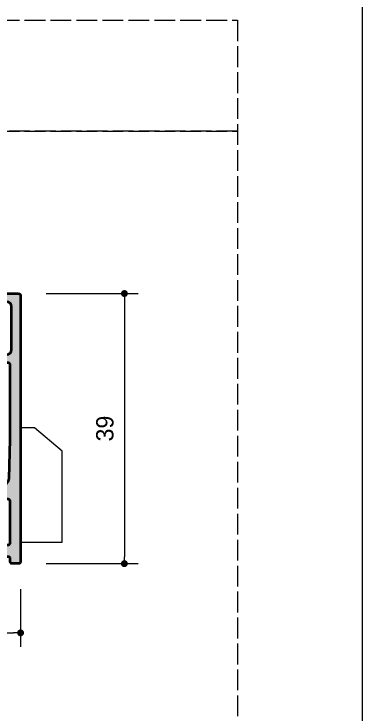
# Model space of a CAD drawing. Header units: millimetres. Extents: x -8 to 2550, y -393 to 1062.
# Drawn here: x 939.7 to 990, y -211.2 to -110.1 of the extents above; entities that cross this region are included whole.
import ezdxf

# ---------------------------------------------------------------- set-up
doc = ezdxf.new("R2010")
doc.units = ezdxf.units.MM
doc.header["$LTSCALE"] = 0.25
doc.header["$MEASUREMENT"] = 0
doc.linetypes.add('ACAD_ISO02W100', pattern=[15, 12, -3])
doc.layers.get('0').update_dxf_attribs({"lineweight": 5})
doc.layers.get('Defpoints').update_dxf_attribs({"lineweight": 5})
for name, color, linetype, lineweight in [('01_Accessories', 102, 'Continuous', 9), ('01_Aluminum', 4, 'Continuous', 40), ('01_Dimension', 251, 'Continuous', 9), ('01_Fill Polyamide', 10, 'Continuous', 0), ('01_Polyamide', 201, 'Continuous', 20)]:
    doc.layers.add(name, color=color, linetype=linetype, lineweight=lineweight)
doc.layers.add('01_Fill Aluminum', color=7, linetype='Continuous', lineweight=0, true_color=0xdcdcdc)
doc.layers.add('02_Block Frame', color=7, linetype='Continuous', lineweight=5, true_color=0xe2001a, plot=False)
doc.styles.add('Aluk Text', font='GOTHIC.TTF')
doc.dimstyles.new('ALUK Manual 1-1', dxfattribs={"dimtxt": 2.5, "dimasz": 1, "dimexe": 2, "dimexo": 4, "dimgap": 1.5, "dimtad": 3, "dimdec": 1, "dimdsep": 46, "dimtxsty": 'Aluk Text', "dimblk": 'DOT', "dimcen": 0, "dimclrd": 256, "dimclre": 256, "dimclrt": 2, "dimaunit": 1, "dimadec": 0, "dimazin": 0, "dimtfac": 0.7, "dimtdec": 1, "dimtmove": 0, "dimatfit": 3, "dimldrblk": 'DOT', "dimfxl": 1, "dimtolj": 2, "dimlwd": -1, "dimlwe": -1, "dimarcsym": 0})

# ---------------------------------------------------------------- blocks, each defined once
blk = doc.blocks.new('u20007')
at = {"layer": '01_Fill Aluminum', "ltscale": 0.25}
h = blk.add_hatch(color=256, dxfattribs=at)
h.dxf.hatch_style = 1
edge = h.paths.add_edge_path(flags=16)
edge.add_line((2.700000000003911, 3.900000000000091), (2.700000000003911, 1.799999999999727))
edge.add_arc((3.000000000003638, 1.799999999999727), 0.2999999999997272, 180, 270)
edge.add_line((3.000000000003638, 1.5), (9.000000000006366, 1.5))
edge.add_arc((9.000000000005912, 1.799999999999272), 0.2999999999992722, 270.0000000000868, 360.0000000000869)
edge.add_line((9.300000000005184, 1.799999999999727), (9.300000000005184, 3.900000000000091))
edge.add_line((9.300000000005184, 3.900000000000091), (9.500000000003183, 3.900000000000091))
edge.add_line((9.500000000003183, 3.900000000000091), (9.500000000001819, 8.099999999999909))
edge.add_line((9.500000000001819, 8.099999999999909), (9.30000000000382, 8.099999999999909))
edge.add_line((9.30000000000382, 8.099999999999909), (9.30000000000382, 10.19999999999982))
edge.add_arc((9.00000000000432, 10.2000000000005), 0.2999999999994998, 359.9999999998697, 449.9999999998697)
edge.add_line((9.000000000005002, 10.5), (3.000000000002274, 10.5))
edge.add_arc((3.000000000002501, 10.20000000000005), 0.2999999999999545, 90.00000000004343, 180.0000000000434)
edge.add_line((2.700000000002547, 10.19999999999982), (2.700000000002547, 8.099999999999909))
edge.add_line((2.700000000002547, 8.099999999999909), (2.500000000003638, 8.099999999999909))
edge.add_line((2.500000000003638, 8.099999999999909), (2.500000000005002, 3.900000000000091))
edge.add_line((2.500000000005002, 3.900000000000091), (2.700000000003911, 3.900000000000091))
edge = h.paths.add_edge_path()
edge.add_arc((30.90000000000384, 2), 0.7000000000002728, 180, 269.9999999999814)
edge.add_line((30.90000000000362, 1.299999999999727), (37.10000000000355, 1.300000000000182))
edge.add_arc((37.10000000000355, 2), 0.6999999999998181, 270, 360)
edge.add_line((37.80000000000337, 2), (37.80000000000337, 3.199999999999818))
edge.add_arc((37.5000000000033, 3.199999999999932), 0.3000000000000682, 359.9999999999783, 449.9999999999783)
edge.add_line((37.50000000000341, 3.5), (36.80000000000337, 3.5))
edge.add_arc((36.80000000000337, 3.800000000000182), 0.3000000000001819, 180, 270, ccw=False)
edge.add_arc((37.200000000003, 3.800000000000182), 0.6999999999998181, 90, 180, ccw=False)
edge.add_line((37.200000000003, 4.5), (38.70000000000323, 4.5))
edge.add_arc((38.70000000000312, 4.199999999999932), 0.3000000000000682, -2.1714186004828662e-11, 89.99999999997829, ccw=False)
edge.add_line((39.00000000000318, 4.199999999999818), (39.00000000000318, 0.3000000000001819))
edge.add_arc((38.70000000000323, 0.2999999999999545), 0.2999999999999545, -89.99999999995657, 4.3428372009657323e-11, ccw=False)
edge.add_line((38.70000000000346, 0), (0.3000000000001819, 0))
edge.add_arc((0.2999999999997272, 0.2999999999997272), 0.2999999999997272, 180.0000000000869, 270.0000000000868, ccw=False)
edge.add_line((0, 0.2999999999992724), (0, 1.199999999999818))
edge.add_arc((0.3000000000001819, 1.199999999999818), 0.3000000000001819, 90, 180, ccw=False)
edge.add_line((0.3000000000001819, 1.5), (0.7000000000039108, 1.5))
edge.add_arc((0.7000000000034562, 1.800000000000182), 0.3000000000001819, 270.0000000000868, 360)
edge.add_line((1.000000000003638, 1.800000000000182), (1.000000000003638, 10.19911967894222))
edge.add_line((1.000000000003638, 10.19911967894222), (1.000000000003638, 10.20000000000027))
edge.add_arc((0.7000000000037971, 10.20000000000016), 0.2999999999998408, 2.171258662546913e-11, 90.00000000002171)
edge.add_line((0.7000000000036835, 10.5), (0.3667966235900622, 10.5))
edge.add_arc((0.3667966235902895, 10.80000000000018), 0.3000000000001819, 180, 269.9999999999566, ccw=False)
edge.add_line((0.06679662359010763, 10.80000000000018), (0.06679662359010763, 12.15716389006548))
edge.add_arc((0.3667966235900654, 12.15716389006573), 0.2999999999999578, 165.2335376605682, 180.0000000000478, ccw=False)
edge.add_line((0.0767047997148893, 12.23362782745289), (0.3475067720225979, 13.26100675587122))
edge.add_arc((0.06123736778819641, 13.35072759068278), 0.3000000000000046, 342.5982793228656, 420.3673421366597)
edge.add_arc((0.3084560614562258, 13.78533421454065), 0.2000000000000568, 179.5982793230137, 240.3673421368074, ccw=False)
edge.add_line((0.1084609773367902, 13.786736472749), (0.1084609773367902, 15.33783064630325))
edge.add_arc((0.4084609773370718, 15.33783064630314), 0.3000000000002816, 72.59827932291711, 179.9999999999807, ccw=False)
edge.add_line((0.4981818121484594, 15.62410005053789), (2.418850571978282, 15.0221356003417))
edge.add_arc((2.179595012480831, 14.25875052238382), 0.799999999999496, 27.59827932286089, 72.59827932285759, ccw=False)
edge.add_line((2.888569006318676, 14.62936605910727), (3.035498279247122, 14.34829572309263))
edge.add_arc((2.85825478078758, 14.25564183891138), 0.2000000000001271, -92.40172067706192, 27.59827932295002, ccw=False)
edge.add_line((2.849873649018036, 14.05581752449916), (2.561452094726292, 14.06791464620756))
edge.add_line((2.561452094726292, 14.06791464620756), (1.477388884845595, 12.35981774982201))
edge.add_arc((1.983975984915339, 12.03830645912856), 0.6000000000003705, 147.5982793228854, 179.9999999999805)
edge.add_line((1.383975984914969, 12.03830645912876), (1.383975984914969, 12.00002467801551))
edge.add_arc((1.666818697438296, 12.10002467800575), 0.3000000000426691, 199.4712206296325, 318.1865233489895)
edge.add_arc((2.114010219090511, 11.69999999999994), 0.3000000000000575, 90.00000000000989, 138.18652335383, ccw=False)
edge.add_line((2.11401021909046, 12), (4.619449405288833, 12))
edge.add_arc((4.619449405288606, 12.29999999999995), 0.2999999999999545, 270.0000000000434, 360.0000000000434)
edge.add_line((4.91944940528856, 12.30000000000018), (4.91944940528856, 12.70000000000073))
edge.add_line((4.91944940528856, 12.70000000000073), (4.672231095225015, 14.26675938966491))
edge.add_arc((4.869449405289086, 14.30000000000044), 0.2000000000000158, 90.00000000000739, 189.5671293125979, ccw=False)
edge.add_line((4.86944940528906, 14.50000000000045), (6.469449405289197, 14.5))
edge.add_arc((6.469449405289066, 14.30000000000009), 0.1999999999999122, -9.567129312632687, 89.9999999999626, ccw=False)
edge.add_line((6.666667715353015, 14.26675938966446), (6.419449405288788, 12.70000000000073))
edge.add_line((6.419449405288788, 12.70000000000073), (6.41944940528856, 12.30000000000018))
edge.add_arc((6.719449405288742, 12.30000000000018), 0.3000000000001819, 180, 270)
edge.add_line((6.719449405288742, 12), (9.224888591487797, 12))
edge.add_arc((9.224888591583028, 11.69999999995719), 0.3000000000428091, 41.81347666438728, 90.00000001818768, ccw=False)
edge.add_arc((9.672080113188432, 12.10002467801542), 0.2999999999999799, 221.8134766462161, 340.5287793655257)
edge.add_line((9.954922825663061, 12.00002467801551), (9.954922825663061, 12.03830645912876))
edge.add_arc((9.35492282566269, 12.03830645912856), 0.6000000000003709, 1.950740204629751e-11, 32.40172067711465)
edge.add_line((9.861509925732435, 12.35981774982201), (8.777446715850829, 14.06791464620756))
edge.add_line((8.777446715850829, 14.06791464620756), (8.489025161559994, 14.05581752449916))
edge.add_arc((8.480644029790449, 14.25564183891138), 0.2000000000001273, 152.40172067705, 272.401720677062, ccw=False)
edge.add_line((8.303400531330908, 14.34829572309263), (8.450329804258445, 14.62936605910727))
edge.add_arc((9.159303798096706, 14.25875052238277), 0.8000000000003548, 107.40172067708619, 152.4017206770859, ccw=False)
edge.add_line((8.920048238599747, 15.0221356003417), (10.84071699842957, 15.62410005053789))
edge.add_arc((10.93043783324051, 15.33783064630348), 0.2999999999998243, -4.519051799434237e-11, 107.40172067702, ccw=False)
edge.add_line((11.23043783324033, 15.33783064630325), (11.23043783324033, 13.786736472749))
edge.add_arc((11.0304427491211, 13.78533421454028), 0.1999999999998529, -60.367342136692685, 0.4017206770939765, ccw=False)
edge.add_arc((11.27766144278963, 13.35072759068306), 0.299999999999888, 119.632657863407, 197.4017206771961)
edge.add_line((10.99139203855543, 13.26100675587122), (11.29009182387892, 12.12778803242873))
edge.add_arc((11.00000000000397, 12.05132409504159), 0.2999999999997343, -5.331912689143792e-11, 14.766462339437396, ccw=False)
edge.add_line((11.30000000000371, 12.05132409504131), (11.30000000000371, 2.670156001164742))
edge.add_arc((12.30000000000357, 2.670156001164869), 0.9999999999998685, 180.0000000000073, 268.2642954110766)
edge.add_line((12.2697108733629, 1.670614822019616), (17.90000000000191, 1.5))
edge.add_line((17.90000000000191, 1.5), (28.70000000000346, 1.500000000000455))
edge.add_arc((28.70000000000368, 1.800000000000409), 0.2999999999999545, 269.9999999999566, 359.9999999999566)
edge.add_line((29.00000000000364, 1.800000000000182), (29.00000000000364, 3.199999999999818))
edge.add_arc((28.70000000000346, 3.199999999999818), 0.3000000000001819, 0, 90)
edge.add_line((28.70000000000346, 3.5), (27.80000000000348, 3.500000000000455))
edge.add_arc((27.80000000000365, 3.800000000000466), 0.3000000000000114, 179.9999999999674, 269.99999999996743, ccw=False)
edge.add_line((27.50000000000364, 3.800000000000637), (27.50000000000364, 4.200000000000273))
edge.add_arc((27.80000000000359, 4.200000000000045), 0.2999999999999545, 89.99999999997829, 179.9999999999566, ccw=False)
edge.add_line((27.80000000000371, 4.5), (30.80000000000337, 4.5))
edge.add_arc((30.80000000000359, 3.799999999999955), 0.7000000000000455, 1.858779796748422e-11, 90.00000000001859, ccw=False)
edge.add_arc((31.20000000000346, 3.800000000000182), 0.3000000000001819, -90, 0, ccw=False)
edge.add_line((31.20000000000346, 3.5), (30.50000000000364, 3.5))
edge.add_arc((30.50000000000364, 3.199999999999818), 0.3000000000001819, 90, 180)
edge.add_line((30.20000000000346, 3.199999999999818), (30.20000000000357, 2))
edge = h.paths.add_edge_path(flags=16)
edge.add_line((2.5, 52.90000000000009), (2.700000000000728, 52.90000000000009))
edge.add_line((2.700000000000728, 52.90000000000009), (2.700000000000728, 50.79999999999927))
edge.add_arc((3, 50.79999999999927), 0.2999999999992724, 180, 270)
edge.add_line((3, 50.5), (9, 50.5))
edge.add_arc((9.000000000000455, 50.79999999999973), 0.2999999999997272, 269.9999999999131, 359.9999999999131)
edge.add_line((9.300000000000182, 50.79999999999927), (9.300000000000182, 52.90000000000009))
edge.add_line((9.300000000000182, 52.90000000000009), (9.5, 52.90000000000009))
edge.add_line((9.5, 52.90000000000009), (9.5, 63.09999999999945))
edge.add_line((9.5, 63.09999999999945), (9.300000000000182, 63.09999999999945))
edge.add_line((9.300000000000182, 63.09999999999945), (9.300000000000182, 65.20000000000027))
edge.add_arc((9.000000000000682, 65.19999999999959), 0.2999999999994998, 1.302755197529629e-10, 90.00000000013027)
edge.add_line((9, 65.49999999999909), (3, 65.49999999999909))
edge.add_arc((2.999999999999773, 65.20000000000005), 0.299999999999045, 89.99999999995657, 179.9999999999566)
edge.add_line((2.700000000000728, 65.20000000000027), (2.700000000000728, 63.09999999999945))
edge.add_line((2.700000000000728, 63.09999999999945), (2.5, 63.09999999999945))
edge.add_line((2.5, 63.09999999999945), (2.5, 52.90000000000009))
edge = h.paths.add_edge_path()
edge.add_arc((2.858242133151571, 46.74435816108839), 0.1999999999999049, 332.4017206770909, 452.401720677102)
edge.add_line((2.849861001381896, 46.94418247550038), (2.561439447090152, 46.93208535379199))
edge.add_line((2.561439447090152, 46.93208535379199), (1.477376237209455, 48.64018225017799))
edge.add_arc((1.983963337279251, 48.96169354087146), 0.6000000000004228, 180.000000000021, 212.4017206771133, ccw=False)
edge.add_line((1.383963337278828, 48.96169354087124), (1.383963337278828, 48.99997532198449))
edge.add_arc((1.666806049801991, 48.89997532199392), 0.3000000000426243, 41.81347665098639, 160.5287793702972, ccw=False)
edge.add_arc((2.11399757145377, 49.29999999999988), 0.2999999999998764, 221.8134766462711, 270.0000000000616)
edge.add_line((2.113997571454092, 49), (4.619449405288833, 48.99999999999955))
edge.add_arc((4.619449405288947, 48.6999999999997), 0.2999999999998408, 2.1714186004828662e-11, 90.00000000002171, ccw=False)
edge.add_line((4.919449405288788, 48.69999999999982), (4.919449405288788, 48.29999999999973))
edge.add_line((4.919449405288788, 48.29999999999973), (4.672231095225129, 46.73324061033509))
edge.add_arc((4.8694494052892, 46.69999999999956), 0.2000000000000155, 170.4328706874026, 269.9999999999926)
edge.add_line((4.869449405289174, 46.49999999999955), (6.469449405289197, 46.5))
edge.add_arc((6.469449405289171, 46.70000000000002), 0.2000000000000171, 270.0000000000074, 369.5671293125974)
edge.add_line((6.666667715353242, 46.73324061033554), (6.419449405288901, 48.29999999999973))
edge.add_line((6.419449405288901, 48.29999999999973), (6.419449405288674, 48.69999999999982))
edge.add_arc((6.719449405288572, 48.69999999999965), 0.2999999999998977, 89.99999999996737, 179.9999999999674, ccw=False)
edge.add_line((6.719449405288742, 48.99999999999955), (9.224901239124279, 49))
edge.add_arc((9.224901239220133, 49.30000000004257), 0.3000000000425729, 269.9999999816932, 318.1865233355167)
edge.add_arc((9.672092760825162, 48.89997532198436), 0.2999999999999266, 19.471220634523092, 138.186523353834, ccw=False)
edge.add_line((9.954935473299656, 48.99997532198449), (9.954935473299656, 48.96169354087124))
edge.add_arc((9.354935473299234, 48.96169354087146), 0.6000000000004224, 327.59827932288675, 359.99999999997897, ccw=False)
edge.add_line((9.86152257336903, 48.64018225017799), (8.777459363487424, 46.93208535379199))
edge.add_line((8.777459363487424, 46.93208535379199), (8.489037809196589, 46.94418247550038))
edge.add_arc((8.480656677426914, 46.74435816108839), 0.1999999999999073, 87.59827932289818, 207.598279322909)
edge.add_line((8.303413178967503, 46.65170427690737), (8.45034245189504, 46.37063394089273))
edge.add_arc((9.159316445733355, 46.74124947761737), 0.800000000000463, 207.5982793229206, 252.5982793229208)
edge.add_line((8.920060886236456, 45.9778643996583), (10.84072964606617, 45.37589994946211))
edge.add_arc((10.93045048087727, 45.66216935369629), 0.2999999999996532, 252.5982793229357, 360.0000000000027)
edge.add_line((11.23045048087693, 45.6621693536963), (11.23045048087693, 47.213263527251))
edge.add_arc((11.03045539675771, 47.21466578545974), 0.199999999999837, 359.5982793229024, 420.3673421366949)
edge.add_arc((11.27767409042621, 47.64927240931694), 0.2999999999998845, 162.5982793228035, 240.36734213659412, ccw=False)
edge.add_line((10.99140468619203, 47.73899324412878), (11.26486669925725, 48.77646393738723))
edge.add_arc((11.55495852313259, 48.69999999999983), 0.3000000000001693, 90.00000000003052, 165.2335376605322, ccw=False)
edge.add_line((11.55495852313243, 49), (14.2000000000005, 49.00000000000045))
edge.add_arc((14.19999999999992, 48.70000000000037), 0.3000000000000824, -1.8985701899509877e-11, 89.99999999988938, ccw=False)
edge.add_line((14.5, 48.70000000000027), (14.5, 48.09999999999945))
edge.add_arc((14.79999999999961, 48.09999999999979), 0.2999999999996081, 180.0000000000638, 270.0000000001095)
edge.add_line((14.80000000000018, 47.80000000000018), (15, 47.80000000000018))
edge.add_arc((15, 48.80000000000018), 1, 270, 360)
edge.add_line((16, 48.80000000000018), (16, 51.94944465005347))
edge.add_arc((15.70000000000053, 51.94944465005368), 0.2999999999994714, 359.9999999999592, 419.9999999998779)
edge.add_line((15.85000000000082, 52.20925227118823), (15.06961524227154, 52.65980762113531))
edge.add_arc((14.91961524227057, 52.39999999999853), 0.3000000000017454, 59.99999999997848, 90.00000000000577)
edge.add_line((14.91961524227054, 52.70000000000027), (14.80000000000223, 52.70000000000118))
edge.add_arc((14.80000000000006, 52.40000000000112), 0.3000000000000611, 89.99999999958645, 180.0000000000231)
edge.add_line((14.5, 52.400000000001), (14.5, 51))
edge.add_arc((14.20000000000085, 50.99999999999942), 0.2999999999991481, -89.9999999998501, 1.1129941412946209e-10, ccw=False)
edge.add_line((14.20000000000164, 50.70000000000027), (11.30000000000018, 50.70000000000027))
edge.add_arc((11.30000000000007, 51.00000000000035), 0.3000000000000753, 180.0000000000665, 270.0000000000207, ccw=False)
edge.add_line((11, 51), (11, 64.89999999999918))
edge.add_arc((11.30000000000064, 64.89999999999964), 0.3000000000006366, 90.00000000008691, 180.0000000000869, ccw=False)
edge.add_line((11.30000000000018, 65.20000000000027), (14.20000000000152, 65.20000000000027))
edge.add_arc((14.19999999999993, 64.9000000000002), 0.3000000000000682, -1.9542767404345796e-10, 89.99999999969498, ccw=False)
edge.add_line((14.5, 64.89999999999918), (14.5, 63))
edge.add_arc((14.79999999999984, 63.00000000000011), 0.2999999999998355, 180.0000000000203, 270.0000000000662)
edge.add_line((14.80000000000018, 62.70000000000027), (14.91961524227054, 62.69999999999982))
edge.add_arc((14.91961524227136, 63.00000000000156), 0.300000000001738, 269.9999999998433, 299.999999999848)
edge.add_line((15.06961524227154, 62.74019237886432), (15.85000000000082, 63.19074772881049))
edge.add_arc((15.70000000000074, 63.45055534994492), 0.2999999999992548, 300.0000000000987, 360.000000000152)
edge.add_line((16, 63.45055534994572), (16, 66.70000000000027))
edge.add_arc((15.70000000000085, 66.70000000000086), 0.2999999999991481, 359.9999999998887, 449.9999999998501)
edge.add_line((15.70000000000164, 67), (0.3000000000001819, 67))
edge.add_arc((0.2999999999999545, 66.70000000000005), 0.2999999999999545, 89.99999999995657, 179.9999999999566)
edge.add_line((0, 66.70000000000027), (0, 65.49999999999909))
edge.add_arc((0.2999999999993975, 65.49999999999967), 0.2999999999993975, 180.0000000001113, 270.0000000001498)
edge.add_line((0.3000000000001819, 65.20000000000027), (0.7000000000007276, 65.19999999999982))
edge.add_arc((0.7000000000002672, 64.90000000000009), 0.2999999999997272, -1.737134880386293e-10, 89.99999999991212, ccw=False)
edge.add_line((1, 64.89999999999918), (1, 50.80000000000018))
edge.add_arc((0.6999999999997044, 50.8000000000003), 0.3000000000002956, 270.0000000000434, 359.9999999999783, ccw=False)
edge.add_line((0.6999999999999318, 50.5), (0.3667966235901758, 50.5))
edge.add_arc((0.3667966235902895, 50.19999999999993), 0.3000000000000682, 90.00000000002171, 180.0000000000217)
edge.add_line((0.06679662359022132, 50.19999999999982), (0.06679662359022132, 48.84278812684579))
edge.add_arc((0.366796623590211, 48.84278812684554), 0.2999999999999897, 179.9999999999525, 194.7664623394306)
edge.add_line((0.07670479971500299, 48.76632418945837), (0.3474941243864578, 47.73899324412878))
edge.add_arc((0.06122472015204752, 47.64927240931722), 0.3000000000000119, -60.36734213665858, 17.4017206771332, ccw=False)
edge.add_arc((0.3084434138200805, 47.21466578545935), 0.2000000000000512, 119.6326578631918, 180.4017206769873)
edge.add_line((0.10844832970065, 47.213263527251), (0.10844832970065, 45.6621693536963))
edge.add_arc((0.408448329700763, 45.66216935369663), 0.300000000000113, 180.0000000000624, 287.4017206771267)
edge.add_line((0.4981691645123192, 45.37589994946211), (2.418837924342142, 45.9778643996583))
edge.add_arc((2.17958236484469, 46.74124947761618), 0.7999999999994963, 287.4017206771425, 332.4017206771391)
edge.add_line((2.888556358682536, 46.37063394089273), (3.035485631610982, 46.65170427690737))
at = {"layer": '01_Fill Polyamide', "ltscale": 0.25}
h = blk.add_hatch(color=256, dxfattribs=at)
h.dxf.hatch_style = 1
edge = h.paths.add_edge_path()
edge.add_arc((2.761683456618846, 26.42994341382431), 0.3000000000002174, 180.0000000000068, 269.99999999999346, ccw=False)
edge.add_line((2.46168345661863, 26.42994341382428), (2.46168345661863, 27.62596798762024))
edge.add_arc((2.761683456618584, 27.62596798762002), 0.2999999999999545, 89.99999999995657, 179.9999999999566, ccw=False)
edge.add_line((2.761683456618812, 27.92596798761997), (5.861683456618607, 27.92596798761997))
edge.add_arc((5.861683456618493, 28.22596798762004), 0.3000000000000682, 270.0000000000217, 360.0000000000217)
edge.add_line((6.161683456618562, 28.22596798762015), (6.161683456618562, 38.90920993128248))
edge.add_arc((5.86168345661846, 38.90920993128255), 0.300000000000102, 359.9999999999851, 449.9999999999719)
edge.add_line((5.861683456618607, 39.20920993128266), (2.761683456618812, 39.20920993128311))
edge.add_arc((2.761683456618846, 39.50920993128333), 0.3000000000002174, 180.0000000000068, 269.99999999999346, ccw=False)
edge.add_line((2.46168345661863, 39.50920993128329), (2.46168345661863, 40.70523450507926))
edge.add_arc((2.761683456618584, 40.70523450507903), 0.2999999999999545, 89.99999999995657, 179.9999999999566, ccw=False)
edge.add_line((2.761683456618812, 41.00523450507899), (5.824161859933724, 41.00523450507899))
edge.add_arc((5.824161859933769, 42.005234505079), 1.000000000000007, 269.9999999999974, 288.0462992264535)
edge.add_line((6.133947277322477, 41.05442800784976), (9.354892708835223, 42.10385491836723))
edge.add_arc((9.200000000140752, 42.57925816698197), 0.5000000000001511, 288.046299226462, 360.0000000000122)
edge.add_line((9.700000000140903, 42.57925816698207), (9.700000000140903, 42.74875983320544))
edge.add_arc((9.200000000141026, 42.74875983320535), 0.4999999999998774, 1.058488597991318e-11, 70.00000000000644)
edge.add_line((9.371010071803767, 43.21860614359821), (7.353106675384765, 43.95306291551924))
edge.add_arc((7.695126818710838, 44.89275553630501), 1.000000000000008, 179.9999999999874, 249.9999999999755, ccw=False)
edge.add_line((6.695126818710833, 44.89275553630523), (6.695126818710833, 46.57794011976512))
edge.add_arc((5.495126818715489, 46.57794011976588), 1.199999999995343, 359.9999999999634, 369.4999999998026)
edge.add_line((6.678669540556257, 46.77599724679385), (6.449576828015779, 48.14500131453997))
edge.add_line((6.449576828015779, 48.14500131453997), (6.449576828015779, 48.65000000000191))
edge.add_arc((6.799576828014207, 48.65000000000111), 0.3499999999984285, 89.99999999998101, 179.9999999998697, ccw=False)
edge.add_line((6.799576828014324, 48.99999999999955), (7.149576828016507, 49))
edge.add_arc((7.149576828016848, 48.80000000000325), 0.1999999999967486, -2.2799895305070095e-10, 90.00000000009771, ccw=False)
edge.add_line((7.349576828013596, 48.80000000000246), (7.349576828013141, 48.68819373145834))
edge.add_arc((7.149576828018298, 48.68819373145875), 0.1999999999948434, 334.99216676486316, 359.99999999988194, ccw=False)
edge.add_arc((7.874576828014505, 48.34999999999139), 0.6000000000041048, 154.9921667648237, 385.0078332357513)
edge.add_arc((8.599576828008596, 48.68819373146646), 0.1999999999961828, 179.9999999997191, 205.0078332356679, ccw=False)
edge.add_line((8.399576828012414, 48.68819373146744), (8.399576828012869, 48.80000000000427))
edge.add_arc((8.599576828009958, 48.80000000000291), 0.1999999999970896, 90, 179.9999999996092, ccw=False)
edge.add_line((8.599576828009958, 49), (9.150000000139585, 49.00000000000045))
edge.add_arc((9.150000000139489, 48.6500000000017), 0.349999999998758, 2.5818280846579e-10, 89.99999999998442, ccw=False)
edge.add_line((9.500000000138243, 48.65000000000327), (9.500000000140062, 48.31243556529671))
edge.add_arc((9.20000000014712, 48.31243556529535), 0.2999999999929415, -30.000000000298428, 2.5909230316756293e-10, ccw=False)
edge.add_line((9.459807621275559, 48.16243556529753), (8.57784257320418, 46.63482729152975))
edge.add_arc((9.270662896232304, 46.23482729153128), 0.7999999999997286, 150.0000000001158, 250.000000000007)
edge.add_line((8.997046781571953, 45.48307319490277), (11.30260604313889, 44.64391825035545))
edge.add_arc((11.20000000014083, 44.36201046412015), 0.2999999999996879, -3.26281224261038e-11, 69.99999999990462, ccw=False)
edge.add_line((11.50000000014052, 44.36201046411998), (11.50000000014097, 43.58990523250941))
edge.add_line((11.50000000014097, 43.58990523250941), (11.50000000014097, 41.88168619554654))
edge.add_arc((12.00000000014097, 41.88168619554654), 0.5, 180, 270)
edge.add_line((12.00000000014097, 41.38168619554654), (15.95000000000118, 41.38168619554654))
edge.add_arc((15.95000000000118, 40.88168619554654), 0.5, 0, 90, ccw=False)
edge.add_line((16.45000000000118, 40.88168619554654), (16.45000000000027, 37.86452890802138))
edge.add_arc((16.2499999999999, 37.86452890802094), 0.2000000000003759, -44.99999999979781, 1.261923898709938e-10, ccw=False)
edge.add_line((16.39142135623797, 37.72310755178387), (15.75857864376303, 37.09026483930938))
edge.add_arc((15.61715728752574, 37.23168619554642), 0.1999999999997898, 270.00000000006565, 315.0000000000522, ccw=False)
edge.add_line((15.61715728752597, 37.03168619554663), (15.15000000000146, 37.03168619554663))
edge.add_arc((15.15000000000009, 37.23168619554599), 0.1999999999993634, 180.0000000003908, 270.00000000039086, ccw=False)
edge.add_line((14.95000000000073, 37.23168619554463), (14.94999999999936, 39.78168619554526))
edge.add_arc((14.74999999999955, 39.78168619554526), 0.1999999999998181, 0, 89.9999999994789)
edge.add_line((14.75000000000136, 39.98168619554508), (8.96168345661954, 39.98168619554917))
edge.add_arc((8.961683456618687, 38.98168619554912), 1.000000000000057, 89.99999999995114, 179.9999999999968)
edge.add_line((7.96168345661863, 38.98168619554917), (7.96168345661863, 34.15036091967613))
edge.add_line((7.96168345661863, 34.15036091967613), (7.761683456618812, 33.95036091967586))
edge.add_line((7.761683456618812, 33.95036091967586), (7.96168345661863, 33.75036091967604))
edge.add_line((7.96168345661863, 33.75036091967604), (7.96168345661863, 28.91903564380345))
edge.add_arc((8.96168345661863, 28.91903564380345), 1, 180, 269.9999999999739)
edge.add_line((8.961683456618175, 27.91903564380345), (14.75000000000045, 27.91903564380073))
edge.add_arc((14.75000000000136, 28.11903564379963), 0.1999999999989086, 269.9999999997394, 359.9999999992183)
edge.add_line((14.95000000000027, 28.11903564379691), (14.94999999999754, 31.13168619554745))
edge.add_arc((15.14999999999827, 31.13168619554699), 0.2000000000007276, 89.99999999973949, 179.9999999998697, ccw=False)
edge.add_line((15.14999999999918, 31.33168619554772), (15.61715728752449, 31.33168619554681))
edge.add_arc((15.61715728752477, 31.13168619554688), 0.1999999999999318, 45.00000000014899, 90.00000000008038, ccw=False)
edge.add_line((15.75857864376167, 31.27310755178451), (16.39142135623661, 30.64026483930729))
edge.add_arc((16.24999999999966, 30.49884348307004), 0.1999999999997032, 5.491074261954054e-11, 45.00000000006179, ccw=False)
edge.add_line((16.44999999999936, 30.49884348307023), (16.45000000000027, 26.15187835626966))
edge.add_arc((16.2499999999999, 26.15187835626968), 0.2000000000003759, 314.99999999983305, 359.9999999999949, ccw=False)
edge.add_line((16.39142135623706, 26.01045700003169), (15.75857864376349, 25.37761428756312))
edge.add_arc((15.61715728752647, 25.51903564380104), 0.200000000000227, 269.99999999959647, 314.99999999981617, ccw=False)
edge.add_line((15.61715728752506, 25.31903564380082), (15.150000000001, 25.31903564380445))
edge.add_arc((15.14999999999918, 25.51903564380336), 0.1999999999989086, 180.0000000007817, 270.0000000005211, ccw=False)
edge.add_line((14.95000000000027, 25.51903564380063), (14.95000000000027, 26.31903564380218))
edge.add_arc((14.75000000000136, 26.31903564380218), 0.1999999999989086, 0, 90)
edge.add_line((14.75000000000136, 26.51903564380109), (11.96168345661908, 26.51903564380291))
edge.add_arc((11.96168345661937, 26.01903564380262), 0.5000000000002842, 90.00000000003257, 180.0000000000196)
edge.add_line((11.46168345661908, 26.01903564380245), (11.46168345661863, 18.91903564380118))
edge.add_arc((11.96168345661911, 18.91903564380121), 0.5000000000004832, 180.0000000000033, 269.9999999999968)
edge.add_line((11.96168345661908, 18.41903564380073), (14.75000000000045, 18.41903564380345))
edge.add_arc((14.75000000000045, 18.61903564380327), 0.1999999999998181, 270, 359.9999999997394)
edge.add_line((14.95000000000027, 18.61903564380236), (14.95000000000027, 19.41903564380436))
edge.add_arc((15.14999999999969, 19.41903564380294), 0.1999999999994202, 89.99999999962552, 179.9999999995929, ccw=False)
edge.add_line((15.150000000001, 19.61903564380236), (15.61715728752552, 19.61903564380236))
edge.add_arc((15.61715728752558, 19.41903564380219), 0.2000000000001698, 44.99999999999278, 90.00000000001933, ccw=False)
edge.add_line((15.75857864376303, 19.56045700003961), (16.39142135623752, 18.92761428756558))
edge.add_arc((16.25000000000016, 18.78619293132815), 0.2000000000001152, -2.637534635141492e-11, 45.00000000001302, ccw=False)
edge.add_line((16.45000000000027, 18.78619293132806), (16.45000000000027, 17.51903564380427))
edge.add_arc((15.94999999999987, 17.51903564380422), 0.5000000000003979, -89.99999999990229, 6.480149750132114e-12, ccw=False)
edge.add_line((15.95000000000073, 17.01903564380382), (11.8000000001407, 17.01903564380109))
edge.add_arc((11.80000000014139, 16.71903564380112), 0.2999999999999652, 90.0000000001323, 180.0000000000414)
edge.add_line((11.50000000014143, 16.71903564380091), (11.50000000014097, 16.6379895358632))
edge.add_arc((11.20000000014082, 16.63798953586306), 0.3000000000001499, -69.99999999993503, 2.580691216280684e-11, ccw=False)
edge.add_line((11.30260604313889, 16.35608174962726), (10.38070543425738, 16.02053736904281))
edge.add_line((10.38070543425738, 16.02053736904281), (8.996929345606986, 15.51688406188487))
edge.add_arc((9.270545460267472, 14.76512996525608), 0.8000000000000348, 109.9999999999954, 209.9999999998866)
edge.add_line((8.5777251372391, 14.36512996525744), (9.459807621276013, 12.83731828643113))
edge.add_arc((9.200000000147131, 12.6873182864341), 0.2999999999929305, -4.105231710127555e-10, 30.000000000125, ccw=False)
edge.add_line((9.500000000140062, 12.68731828643195), (9.500000000138243, 12.34975385172538))
edge.add_arc((9.150000000139752, 12.34975385172715), 0.3499999999984915, 269.99999999999125, 359.99999999971095, ccw=False)
edge.add_line((9.150000000139698, 11.99975385172866), (8.599576828009958, 11.99975385172866))
edge.add_arc((8.599576828009958, 12.19975385172575), 0.1999999999970896, 180.0000000003908, 270, ccw=False)
edge.add_line((8.399576828012869, 12.19975385172438), (8.399576828012414, 12.31156012026122))
edge.add_arc((8.599576828008335, 12.31156012026226), 0.1999999999959208, 154.9921667643162, 180.0000000002982, ccw=False)
edge.add_arc((7.874576828014611, 12.64975385173751), 0.6000000000041127, 334.9921667642232, 565.007833235154)
edge.add_arc((7.14957682801772, 12.31156012026916), 0.1999999999958765, 3.31908722728258e-10, 25.007833235378712, ccw=False)
edge.add_line((7.349576828013596, 12.31156012027031), (7.349576828013596, 12.1997538517262))
edge.add_arc((7.149576828017075, 12.19975385172563), 0.1999999999965212, -90.00000000016291, 1.6291323845507577e-10, ccw=False)
edge.add_line((7.149576828016507, 11.99975385172911), (6.799576828014324, 11.99975385172911))
edge.add_arc((6.799576828014414, 12.34975385172775), 0.3499999999986354, 180.0000000000893, 269.99999999998516, ccw=False)
edge.add_line((6.449576828015779, 12.3497538517272), (6.449576828015779, 12.85475253718869))
edge.add_line((6.449576828015779, 12.85475253718869), (6.678669540556257, 14.22375660493481))
edge.add_arc((5.495126818715489, 14.42181373196277), 1.199999999995343, 350.5000000001975, 360.0000000000366)
edge.add_line((6.695126818710833, 14.42181373196354), (6.695126818710833, 16.10724446367794))
edge.add_arc((7.695126818710894, 16.10724446367809), 1.000000000000061, 110.00000000001981, 180.0000000000081, ccw=False)
edge.add_line((7.353106675384879, 17.04693708446393), (8.249326752762045, 17.37313451598084))
edge.add_line((8.249326752762045, 17.37313451598084), (8.872107628609683, 17.59980821725958))
edge.add_arc((8.46168345661901, 18.72743936220236), 1.199999999999666, 289.9999999999992, 360.000000000002)
edge.add_line((9.661683456618675, 18.7274393622024), (9.661683456618789, 24.12994341382318))
edge.add_arc((7.661683456618789, 24.12994341382318), 2, 0, 89.99999999998697)
edge.add_line((7.661683456619244, 26.12994341382318), (2.761683456618812, 26.12994341382409))
edge = h.paths.add_edge_path()
edge.add_line((2.759694447927473, 46.63482729152975), (1.877729399856094, 48.16243556529753))
edge.add_arc((2.137537020984525, 48.31243556529535), 0.2999999999929366, 179.9999999997408, 210.000000000299, ccw=False)
edge.add_line((1.83753702099159, 48.31243556529671), (1.837537020993409, 48.65000000000327))
edge.add_arc((2.18753702099184, 48.65000000000157), 0.3499999999984311, 89.99999999998141, 179.9999999997208, ccw=False)
edge.add_line((2.187537020991954, 49), (2.737960193121694, 49))
edge.add_arc((2.737960193121694, 48.80000000000291), 0.1999999999970896, 3.907985046680551e-10, 90, ccw=False)
edge.add_line((2.937960193118784, 48.80000000000427), (2.937960193119238, 48.68819373146744))
edge.add_arc((2.737960193123067, 48.68819373146645), 0.1999999999961717, -25.007833235667192, 2.829096956702415e-10, ccw=False)
edge.add_arc((3.462960193117147, 48.34999999999138), 0.6000000000041079, 154.9921667642481, 385.0078332351769)
edge.add_arc((4.187960193113337, 48.68819373145875), 0.1999999999948266, 180.000000000116, 205.0078332351371, ccw=False)
edge.add_line((3.987960193118511, 48.68819373145834), (3.987960193118056, 48.80000000000246))
edge.add_arc((4.187960193114577, 48.80000000000302), 0.1999999999965212, 89.99999999983709, 180.0000000001628, ccw=False)
edge.add_line((4.187960193115146, 48.99999999999955), (4.537960193117328, 48.99999999999955))
edge.add_arc((4.537960193117499, 48.65000000000117), 0.3499999999983743, 1.2090595191693865e-10, 90.00000000002791, ccw=False)
edge.add_line((4.887960193115873, 48.65000000000191), (4.887960193115873, 48.14500131453997))
edge.add_line((4.887960193115873, 48.14500131453997), (4.65886748057585, 46.77599724679385))
edge.add_arc((5.84241020241631, 46.57794011976316), 1.199999999995491, 170.5000000000666, 179.9999999999064)
edge.add_line((4.64241020242082, 46.57794011976512), (4.64241020242082, 44.89275553630523))
edge.add_arc((3.642410202420786, 44.89275553630507), 1.000000000000034, -69.99999999998118, 9.322320693172514e-12, ccw=False)
edge.add_line((3.984430345746773, 43.95306291551924), (2.627112849000355, 43.45903974825524))
edge.add_arc((3.037537020991013, 42.33140860331198), 1.200000000000102, 109.9999999999909, 180.0000000000013)
edge.add_line((1.837537020990908, 42.33140860331196), (1.837537020990908, 18.66883754494211))
edge.add_arc((3.037537020991018, 18.66883754494209), 1.20000000000011, 179.999999999999, 250.000000000009)
edge.add_line((2.627112849000355, 17.54120639999883), (3.984430345746773, 17.04718323273482))
edge.add_arc((3.642410202420835, 16.10749061194903), 0.9999999999999858, -1.1311840353300795e-11, 69.99999999998329, ccw=False)
edge.add_line((4.64241020242082, 16.10749061194883), (4.64241020242082, 14.42205988023443))
edge.add_arc((5.842410202413571, 14.42205988023662), 1.199999999992752, 180.0000000001045, 189.4999999999443)
edge.add_line((4.65886748057585, 14.22400275320615), (4.887960193115873, 12.85499868545958))
edge.add_line((4.887960193115873, 12.85499868545958), (4.887960193115873, 12.34999999999809))
edge.add_arc((4.537960193117272, 12.3499999999986), 0.3499999999986017, 270.0000000000093, 359.9999999999162, ccw=False)
edge.add_line((4.537960193117328, 12), (4.187960193115146, 11.99999999999955))
edge.add_arc((4.187960193114804, 12.19999999999675), 0.1999999999972033, 179.999999999772, 270.0000000000977, ccw=False)
edge.add_line((3.987960193117601, 12.19999999999754), (3.987960193118511, 12.3118062685412))
edge.add_arc((4.187960193113337, 12.3118062685408), 0.1999999999948265, 154.992166764863, 179.999999999884, ccw=False)
edge.add_arc((3.462960193117147, 12.65000000000811), 0.6000000000040838, 334.992166764828, 565.007833235747)
edge.add_arc((2.737960193123283, 12.31180626853314), 0.1999999999959546, -2.9621105568367057e-10, 25.007833235681574, ccw=False)
edge.add_line((2.937960193119238, 12.31180626853211), (2.937960193118784, 12.19999999999573))
edge.add_arc((2.737960193121467, 12.19999999999686), 0.199999999997317, 270.00000000006514, 359.9999999996743, ccw=False)
edge.add_line((2.737960193121694, 11.99999999999955), (2.187537020991954, 11.99999999999955))
edge.add_arc((2.18753702099184, 12.34999999999798), 0.3499999999984311, 180.0000000002792, 270.00000000001864, ccw=False)
edge.add_line((1.837537020993409, 12.34999999999627), (1.83753702099159, 12.68756443470284))
edge.add_arc((2.137537020984525, 12.6875644347042), 0.2999999999929353, 149.9999999997015, 180.0000000002599, ccw=False)
edge.add_line((1.877729399856094, 12.83756443470202), (2.759811883892894, 14.36537611352833))
edge.add_arc((2.066991560864154, 14.76537611352676), 0.8000000000002453, 330.0000000001398, 430.0000000000082)
edge.add_line((2.340607675524666, 15.51713021015576), (0.9568315868742729, 16.0207835173137))
edge.add_line((0.9568315868742729, 16.0207835173137), (0.2349309779934856, 16.28353385104492))
edge.add_arc((0.3375370209909489, 16.56544163728078), 0.2999999999999968, 180.0000000000719, 250.000000000048, ccw=False)
edge.add_line((0.03753702099095335, 16.5654416372804), (0.03753702099095335, 44.43480451097321))
edge.add_arc((0.3375370209912458, 44.43480451097308), 0.3000000000002925, 109.99999999999179, 179.9999999999756, ccw=False)
edge.add_line((0.2349309779934856, 44.71671229720914), (2.340490239559699, 45.48307319490277))
edge.add_arc((2.06687412489936, 46.23482729153127), 0.7999999999997224, 289.9999999999923, 389.9999999998851)
at = {"layer": '01_Aluminum'}
for points in [[(3.035485631610982, 46.65170427690737, 0.5773502691896933), (2.849861001381896, 46.94418247550038), (2.561439447090152, 46.93208535379199), (1.477376237209455, 48.64018225017799, -0.1423287356553607), (1.383963337278828, 48.96169354087124), (1.383963337278828, 48.99997532198449, -0.5699002363728946), (1.890401810635581, 49.09998766102035, 0.213407341207035), (2.113997571454092, 49), (4.619449405288833, 48.99999999999955, -0.414213562373095), (4.919449405288788, 48.69999999999982), (4.919449405288788, 48.29999999999973), (4.672231095225129, 46.73324061033509, 0.4640102280135287), (4.869449405289174, 46.49999999999955), (6.469449405289197, 46.5, 0.4640102280135287), (6.666667715353242, 46.73324061033554), (6.419449405288901, 48.29999999999973), (6.419449405288674, 48.69999999999982, -0.414213562373095), (6.719449405288742, 48.99999999999955), (9.224901239124279, 49, 0.213407341207184), (9.448497000006569, 49.09998766096351, -0.569900236372883), (9.954935473299656, 48.99997532198449), (9.954935473299656, 48.96169354087124, -0.1423287356553608), (9.86152257336903, 48.64018225017799), (8.777459363487424, 46.93208535379199), (8.489037809196589, 46.94418247550038, 0.5773502691896933), (8.303413178967503, 46.65170427690737), (8.45034245189504, 46.37063394089273, 0.1989123673796585), (8.920060886236456, 45.9778643996583), (10.84072964606617, 45.37589994946211, 0.5062415994907586), (11.23045048087693, 45.6621693536963), (11.23045048087693, 47.213263527251, 0.2715490385398016), (11.1293428742249, 47.38850843500268, -0.35298496336498), (10.99140468619203, 47.73899324412878), (11.26486669925725, 48.77646393738723, -0.3405910713409246), (11.55495852313243, 49), (14.2000000000005, 49.00000000000045, -0.4142135623726289), (14.5, 48.70000000000027), (14.5, 48.09999999999945, 0.4142135623733281), (14.80000000000018, 47.80000000000018), (15, 47.80000000000018, 0.414213562373095), (16, 48.80000000000018), (16, 51.94944465005347, 0.2679491924307437), (15.85000000000082, 52.20925227118823), (15.06961524227154, 52.65980762113531, 0.1316524975875167), (14.91961524227054, 52.70000000000027), (14.80000000000223, 52.70000000000118, 0.414213562375326), (14.5, 52.400000000001), (14.5, 51, -0.4142135623728952), (14.20000000000164, 50.70000000000027), (11.30000000000018, 50.70000000000027, -0.4142135623728619), (11, 51), (11, 64.89999999999918, -0.4142135623730951), (11.30000000000018, 65.20000000000027), (14.20000000000152, 65.20000000000027, -0.414213562372529), (14.5, 64.89999999999918), (14.5, 63, 0.4142135623733281), (14.80000000000018, 62.70000000000027), (14.91961524227054, 62.69999999999982, 0.1316524975874178), (15.06961524227154, 62.74019237886432), (15.85000000000082, 63.19074772881049, 0.2679491924313713), (16, 63.45055534994572), (16, 66.70000000000027, 0.4142135623728952), (15.70000000000164, 67), (0.3000000000001819, 67, 0.414213562373095), (0, 66.70000000000027), (0, 65.49999999999909, 0.4142135623732948), (0.3000000000001819, 65.20000000000027), (0.7000000000007276, 65.19999999999982, -0.4142135623735279), (1, 64.89999999999918), (1, 50.80000000000018, -0.414213562372762), (0.6999999999999318, 50.5), (0.3667966235901758, 50.5, 0.414213562373095), (0.06679662359022132, 50.19999999999982), (0.06679662359022132, 48.84278812684579, 0.06452015296114783), (0.07670479971500299, 48.76632418945837), (0.3474941243864578, 47.73899324412878, -0.3529849633649852), (0.2095559363531265, 47.38850843500268, 0.2715490385398164), (0.10844832970065, 47.213263527251), (0.10844832970065, 45.6621693536963, 0.5062415994907402), (0.4981691645123192, 45.37589994946211), (2.418837924342142, 45.9778643996583, 0.1989123673796425), (2.888556358682536, 46.37063394089273)], [(2.5, 52.90000000000009), (2.700000000000728, 52.90000000000009), (2.700000000000728, 50.79999999999927, 0.414213562373095), (3, 50.5), (9, 50.5, 0.414213562373095), (9.300000000000182, 50.79999999999927), (9.300000000000182, 52.90000000000009), (9.5, 52.90000000000009), (9.5, 63.09999999999945), (9.300000000000182, 63.09999999999945), (9.300000000000182, 65.20000000000027, 0.414213562373095), (9, 65.49999999999909), (3, 65.49999999999909, 0.4142135623730951), (2.700000000000728, 65.20000000000027), (2.700000000000728, 63.09999999999945), (2.5, 63.09999999999945)], [(30.20000000000357, 2, 0.4142135623729998), (30.90000000000362, 1.299999999999727), (37.10000000000355, 1.300000000000182, 0.414213562373095), (37.80000000000337, 2), (37.80000000000337, 3.199999999999818, 0.414213562373095), (37.50000000000341, 3.5), (36.80000000000337, 3.5, -0.414213562373095), (36.50000000000318, 3.800000000000182, -0.414213562373095), (37.200000000003, 4.5), (38.70000000000323, 4.5, -0.414213562373095), (39.00000000000318, 4.199999999999818), (39.00000000000318, 0.3000000000001819, -0.414213562373095), (38.70000000000346, 0), (0.3000000000001819, 0, -0.4142135623730949), (0, 0.2999999999992724), (0, 1.199999999999818, -0.414213562373095), (0.3000000000001819, 1.5), (0.7000000000039108, 1.5, 0.4142135623726512), (1.000000000003638, 1.800000000000182), (1.000000000003638, 10.19911967894222), (1.000000000003638, 10.20000000000027, 0.414213562373095), (0.7000000000036835, 10.5), (0.3667966235900622, 10.5, -0.4142135623728731), (0.06679662359010763, 10.80000000000018), (0.06679662359010763, 12.15716389006548, -0.06452015296115474), (0.0767047997148893, 12.23362782745289), (0.3475067720225979, 13.26100675587122, 0.3529849633649962), (0.2095685839892667, 13.61149156499732, -0.2715490385398084), (0.1084609773367902, 13.786736472749), (0.1084609773367902, 15.33783064630325, -0.5062415994907355), (0.4981818121484594, 15.62410005053789), (2.418850571978282, 15.0221356003417, -0.1989123673796429), (2.888569006318676, 14.62936605910727), (3.035498279247122, 14.34829572309263, -0.5773502691896946), (2.849873649018036, 14.05581752449916), (2.561452094726292, 14.06791464620756), (1.477388884845595, 12.35981774982201, 0.1423287356553735), (1.383975984914969, 12.03830645912876), (1.383975984914969, 12.00002467801551, 0.569900236373156), (1.890414458271835, 11.9000123389792, -0.2134073412071701), (2.11401021909046, 12), (4.619449405288833, 12, 0.414213562373095), (4.91944940528856, 12.30000000000018), (4.91944940528856, 12.70000000000073), (4.672231095225015, 14.26675938966491, -0.4640102280135293), (4.86944940528906, 14.50000000000045), (6.469449405289197, 14.5, -0.4640102280135557), (6.666667715353015, 14.26675938966446), (6.419449405288788, 12.70000000000073), (6.41944940528856, 12.30000000000018, 0.414213562373095), (6.719449405288742, 12), (9.224888591487797, 12, -0.2134073412070799), (9.448484352369974, 11.90001233903604, 0.5699002363728831), (9.954922825663061, 12.00002467801551), (9.954922825663061, 12.03830645912876, 0.1423287356553735), (9.861509925732435, 12.35981774982201), (8.777446715850829, 14.06791464620756), (8.489025161559994, 14.05581752449916, -0.5773502691896946), (8.303400531330908, 14.34829572309263), (8.450329804258445, 14.62936605910727, -0.1989123673796571), (8.920048238599747, 15.0221356003417), (10.84071699842957, 15.62410005053789, -0.5062415994907452), (11.23043783324033, 15.33783064630325), (11.23043783324033, 13.786736472749, -0.2715490385397765), (11.12933022658831, 13.61149156499732, 0.3529849633649723), (10.99139203855543, 13.26100675587122), (11.29009182387892, 12.12778803242873, -0.06452015296120324), (11.30000000000371, 12.05132409504131), (11.30000000000371, 2.670156001164742, 0.4053683041730122), (12.2697108733629, 1.670614822019616), (17.90000000000191, 1.5), (28.70000000000346, 1.500000000000455, 0.414213562373095), (29.00000000000364, 1.800000000000182), (29.00000000000364, 3.199999999999818, 0.414213562373095), (28.70000000000346, 3.5), (27.80000000000348, 3.500000000000455, -0.4142135623730949), (27.50000000000364, 3.800000000000637), (27.50000000000364, 4.200000000000273, -0.4142135623729841), (27.80000000000371, 4.5), (30.80000000000337, 4.5, -0.414213562373095), (31.50000000000364, 3.800000000000182, -0.414213562373095), (31.20000000000346, 3.5), (30.50000000000364, 3.5, 0.414213562373095), (30.20000000000346, 3.199999999999818)], [(2.700000000003911, 3.900000000000091), (2.700000000003911, 1.799999999999727, 0.414213562373095), (3.000000000003638, 1.5), (9.000000000006366, 1.5, 0.4142135623730953), (9.300000000005184, 1.799999999999727), (9.300000000005184, 3.900000000000091), (9.500000000003183, 3.900000000000091), (9.500000000001819, 8.099999999999909), (9.30000000000382, 8.099999999999909), (9.30000000000382, 10.19999999999982, 0.414213562373095), (9.000000000005002, 10.5), (3.000000000002274, 10.5, 0.414213562373095), (2.700000000002547, 10.19999999999982), (2.700000000002547, 8.099999999999909), (2.500000000003638, 8.099999999999909), (2.500000000005002, 3.900000000000091)]]:
    blk.add_lwpolyline(points, format="xyb", close=True, dxfattribs=at)
at = {"layer": '01_Polyamide'}
for points in [[(2.759694447927473, 46.63482729152975), (1.877729399856094, 48.16243556529753, -0.1316524975898741), (1.83753702099159, 48.31243556529671), (1.837537020993409, 48.65000000000327, -0.4142135623717631), (2.187537020991954, 49), (2.737960193121694, 49, -0.4142135623710971), (2.937960193118784, 48.80000000000427), (2.937960193119238, 48.68819373146744, -0.1095524006996976), (2.919210193118147, 48.60364529859953, 1.569922388246619), (4.006710193118693, 48.60364529859407, -0.1095524006955951), (3.987960193118511, 48.68819373145834), (3.987960193118056, 48.80000000000246, -0.4142135623747599), (4.187960193115146, 48.99999999999955), (4.537960193117328, 48.99999999999955, -0.4142135623726194), (4.887960193115873, 48.65000000000191), (4.887960193115873, 48.14500131453997), (4.65886748057585, 46.77599724679385, 0.04147532720925551), (4.64241020242082, 46.57794011976512), (4.64241020242082, 44.89275553630523, -0.3152987888789382), (3.984430345746773, 43.95306291551924), (2.627112849000355, 43.45903974825524, 0.3152987888790333), (1.837537020990908, 42.33140860331196), (1.837537020990908, 18.66883754494211, 0.3152987888790317), (2.627112849000355, 17.54120639999883), (3.984430345746773, 17.04718323273482, -0.315298788878957), (4.64241020242082, 16.10749061194883), (4.64241020242082, 14.42205988023443, 0.04147532720925562), (4.65886748057585, 14.22400275320615), (4.887960193115873, 12.85499868545958), (4.887960193115873, 12.34999999999809, -0.4142135623726192), (4.537960193117328, 12), (4.187960193115146, 11.99999999999955, -0.4142135623747599), (3.987960193117601, 12.19999999999754), (3.987960193118511, 12.3118062685412, -0.109552400695595), (4.006710193118693, 12.39635470140547, 1.56992238824647), (2.919210193118147, 12.39635470140001, -0.1095524006998192), (2.937960193119238, 12.31180626853211), (2.937960193118784, 12.19999999999573, -0.4142135623710971), (2.737960193121694, 11.99999999999955), (2.187537020991954, 11.99999999999955, -0.4142135623717631), (1.837537020993409, 12.34999999999627), (1.83753702099159, 12.68756443470284, -0.1316524975898741), (1.877729399856094, 12.83756443470202), (2.759811883892894, 14.36537611352833, 0.4663076581542994), (2.340607675524666, 15.51713021015576), (0.9568315868742729, 16.0207835173137), (0.2349309779934856, 16.28353385104492, -0.3152987888788696), (0.03753702099095335, 16.5654416372804), (0.03753702099095335, 44.43480451097321, -0.3152987888789052), (0.2349309779934856, 44.71671229720914), (2.340490239559699, 45.48307319490277, 0.4663076581544289)], [(2.761683456618812, 26.12994341382409, -0.4142135623730284), (2.46168345661863, 26.42994341382428), (2.46168345661863, 27.62596798762024, -0.414213562373095), (2.761683456618812, 27.92596798761997), (5.861683456618607, 27.92596798761997, 0.414213562373095), (6.161683456618562, 28.22596798762015), (6.161683456618562, 38.90920993128248, 0.4142135623730284), (5.861683456618607, 39.20920993128266), (2.761683456618812, 39.20920993128311, -0.4142135623730284), (2.46168345661863, 39.50920993128329), (2.46168345661863, 40.70523450507926, -0.414213562373095), (2.761683456618812, 41.00523450507899), (5.824161859933724, 41.00523450507899, 0.07890497983910624), (6.133947277322477, 41.05442800784976), (9.354892708835223, 42.10385491836723, 0.324696364744628), (9.700000000140903, 42.57925816698207), (9.700000000140903, 42.74875983320544, 0.3152987888789638), (9.371010071803767, 43.21860614359821), (7.353106675384765, 43.95306291551924, -0.3152987888789275), (6.695126818710833, 44.89275553630523), (6.695126818710833, 46.57794011976512, 0.04147532720925273), (6.678669540556257, 46.77599724679385), (6.449576828015779, 48.14500131453997), (6.449576828015779, 48.65000000000191, -0.414213562372529), (6.799576828014324, 48.99999999999955), (7.149576828016507, 49, -0.4142135623747599), (7.349576828013596, 48.80000000000246), (7.349576828013141, 48.68819373145834, -0.1095524006955859), (7.33082682801296, 48.60364529859407, 1.569922388246606), (8.418326828013505, 48.60364529859953, -0.1095524006996921), (8.399576828012414, 48.68819373146744), (8.399576828012869, 48.80000000000427, -0.4142135623710971), (8.599576828009958, 49), (9.150000000139585, 49.00000000000045, -0.4142135623716965), (9.500000000138243, 48.65000000000327), (9.500000000140062, 48.31243556529671, -0.1316524975898717), (9.459807621275559, 48.16243556529753), (8.57784257320418, 46.63482729152975, 0.4663076581544209), (8.997046781571953, 45.48307319490277), (11.30260604313889, 44.64391825035545, -0.3152987888786819), (11.50000000014052, 44.36201046411998), (11.50000000014097, 43.58990523250941), (11.50000000014097, 41.88168619554654, 0.414213562373095), (12.00000000014097, 41.38168619554654), (15.95000000000118, 41.38168619554654, -0.414213562373095), (16.45000000000118, 40.88168619554654), (16.45000000000027, 37.86452890802138, -0.1989123673793124), (16.39142135623797, 37.72310755178387), (15.75857864376303, 37.09026483930938, -0.198912367379598), (15.61715728752597, 37.03168619554663), (15.15000000000146, 37.03168619554663, -0.414213562373095), (14.95000000000073, 37.23168619554463), (14.94999999999936, 39.78168619554526, 0.4142135623704312), (14.75000000000136, 39.98168619554508), (8.96168345661954, 39.98168619554917, 0.4142135623733281), (7.96168345661863, 38.98168619554917), (7.96168345661863, 34.15036091967613), (7.761683456618812, 33.95036091967586), (7.96168345661863, 33.75036091967604), (7.96168345661863, 28.91903564380345, 0.4142135623729618), (8.961683456618175, 27.91903564380345), (14.75000000000045, 27.91903564380073, 0.4142135623704312), (14.95000000000027, 28.11903564379691), (14.94999999999754, 31.13168619554745, -0.414213562373761), (15.14999999999918, 31.33168619554772), (15.61715728752449, 31.33168619554681, -0.1989123673793482), (15.75857864376167, 31.27310755178451), (16.39142135623661, 30.64026483930729, -0.1989123673796896), (16.44999999999936, 30.49884348307023), (16.45000000000027, 26.15187835626966, -0.1989123673803927), (16.39142135623706, 26.01045700003169), (15.75857864376349, 25.37761428756312, -0.1989123673806543), (15.61715728752506, 25.31903564380082), (15.150000000001, 25.31903564380445, -0.4142135623717631), (14.95000000000027, 25.51903564380063), (14.95000000000027, 26.31903564380218, 0.414213562373095), (14.75000000000136, 26.51903564380109), (11.96168345661908, 26.51903564380291, 0.4142135623730284), (11.46168345661908, 26.01903564380245), (11.46168345661863, 18.91903564380118, 0.4142135623730617), (11.96168345661908, 18.41903564380073), (14.75000000000045, 18.41903564380345, 0.4142135623717631), (14.95000000000027, 18.61903564380236), (14.95000000000027, 19.41903564380436, -0.4142135623729286), (15.150000000001, 19.61903564380236), (15.61715728752552, 19.61903564380236, -0.198912367379777), (15.75857864376303, 19.56045700003961), (16.39142135623752, 18.92761428756558, -0.1989123673798374), (16.45000000000027, 18.78619293132806), (16.45000000000027, 17.51903564380427, -0.4142135623726289), (15.95000000000073, 17.01903564380382), (11.8000000001407, 17.01903564380109, 0.4142135623726289), (11.50000000014143, 16.71903564380091), (11.50000000014097, 16.6379895358632, -0.3152987888787961), (11.30260604313889, 16.35608174962726), (10.38070543425738, 16.02053736904281), (8.996929345606986, 15.51688406188487, 0.4663076581544209), (8.5777251372391, 14.36512996525744), (9.459807621276013, 12.83731828643113, -0.1316524975897728), (9.500000000140062, 12.68731828643195), (9.500000000138243, 12.34975385172538, -0.4142135623716632), (9.150000000139698, 11.99975385172866), (8.599576828009958, 11.99975385172866, -0.4142135623710971), (8.399576828012869, 12.19975385172438), (8.399576828012414, 12.31156012026122, -0.1095524006998386), (8.418326828013505, 12.39610855312912, 1.569922388246648), (7.33082682801296, 12.39610855313504, -0.1095524006957089), (7.349576828013596, 12.31156012027031), (7.349576828013596, 12.1997538517262, -0.4142135623747599), (7.149576828016507, 11.99975385172911), (6.799576828014324, 11.99975385172911, -0.4142135623725622), (6.449576828015779, 12.3497538517272), (6.449576828015779, 12.85475253718869), (6.678669540556257, 14.22375660493481, 0.04147532720925273), (6.695126818710833, 14.42181373196354), (6.695126818710833, 16.10724446367794, -0.3152987888789276), (7.353106675384879, 17.04693708446393), (8.249326752762045, 17.37313451598084), (8.872107628609683, 17.59980821725958, 0.315298788878997), (9.661683456618675, 18.7274393622024), (9.661683456618789, 24.12994341382318, 0.4142135623730284), (7.661683456619244, 26.12994341382318)]]:
    blk.add_lwpolyline(points, format="xyb", close=True, dxfattribs=at)
blk = doc.blocks.new('_Dot')
at = {"color": 0, "linetype": 'ByBlock', "lineweight": -2}
blk.add_line((-0.5, 0), (-1, 0), dxfattribs=at)
at = {"color": 0, "linetype": 'ByBlock', "const_width": 0.5}
blk.add_lwpolyline([(-0.25, 0, 1), (0.25, 0, 1)], format="xyb", close=True, dxfattribs=at)
blk = doc.blocks.new('*D175')
at = {"layer": '01_Dimension', "ltscale": 0.25, "transparency": 16777216}
for p, q in [((944.3705560558969, -150.4529979888451), (957.6705560558987, -150.4529979888451)), ((955.6705560558987, -151.4529979888451), (955.6705560558987, -188.4529979888482)), ((944.3705560558976, -189.4529979888482), (957.6705560558987, -189.4529979888482))]:
    blk.add_line(p, q, dxfattribs=at)
at = {"layer": 'Defpoints', "color": 0, "ltscale": 0.25, "transparency": 16777216}
for p in [(940.3705560558969, -150.4529979888451), (940.3705560558976, -189.4529979888482), (955.6705560558987, -189.4529979888482)]:
    blk.add_point(p, dxfattribs=at)
at = {"layer": '01_Dimension', "ltscale": 0.25, "transparency": 16777216}
for p, rotation in [((955.6705560558987, -150.4529979888451), 90), ((955.6705560558987, -189.4529979888482), 270)]:
    blk.add_blockref('_Dot', p, dxfattribs=dict(at, rotation=rotation))
at = {"layer": '01_Dimension', "color": 2, "ltscale": 0.25, "transparency": 16777216, "insert": (952.8576736629685, -169.9529979888469), "char_height": 2.5, "attachment_point": 5, "rotation": 90, "style": 'Aluk Text'}
blk.add_mtext('\\A2;39', dxfattribs=at)
blk = doc.blocks.new('*D176')
at = {"layer": '01_Dimension', "ltscale": 0.25, "transparency": 16777216}
for p, q in [((873.6705560558964, -193.152997988848), (873.6705560558964, -201.4529979888482)), ((940.6705560558964, -193.152997988848), (940.6705560558964, -201.4529979888482)), ((874.6705560558964, -199.4529979888482), (939.6705560558964, -199.4529979888482))]:
    blk.add_line(p, q, dxfattribs=at)
at = {"layer": 'Defpoints', "color": 0, "ltscale": 0.25, "transparency": 16777216}
for p in [(873.6705560558964, -189.152997988848), (940.6705560558964, -189.152997988848), (940.6705560558964, -199.4529979888482)]:
    blk.add_point(p, dxfattribs=at)
at = {"layer": '01_Dimension', "ltscale": 0.25, "transparency": 16777216, "rotation": 180}
blk.add_blockref('_Dot', (873.6705560558964, -199.4529979888482), dxfattribs=at)
at = {"layer": '01_Dimension', "ltscale": 0.25, "transparency": 16777216}
blk.add_blockref('_Dot', (940.6705560558964, -199.4529979888482), dxfattribs=at)
at = {"layer": '01_Dimension', "color": 2, "ltscale": 0.25, "transparency": 16777216, "insert": (907.1705560558964, -196.6401155959182), "char_height": 2.5, "attachment_point": 5, "style": 'Aluk Text'}
blk.add_mtext('\\A2;67', dxfattribs=at)

msp = doc.modelspace()

# ---------------------------------------------------------------- linework, layer by layer
at = {"layer": '01_Accessories', "ltscale": 0.25}
msp.add_lwpolyline([(942.6705560558964, -169.8529979888446), (940.6705560558964, -169.8529979888446), (940.6705560558964, -186.351524473893), (946.6705560558964, -186.351524473893), (946.6705560558964, -173.2093965135539), (942.6705560558964, -169.8529979888446)], dxfattribs=at)
at = {"layer": '02_Block Frame'}
msp.add_lwpolyline([(779.9999999999991, -392.9999999999957), (779.9999999999991, -95.99999999999568), (989.9999999999991, -95.99999999999568), (989.9999999999991, -392.9999999999957)], close=True, dxfattribs=at)
at = {"layer": '02_Block Frame', "linetype": 'ACAD_ISO02W100'}
for points in [[(794.9999999999991, -377.9999999999984), (794.9999999999991, -110.9999999999957), (971.9999999999991, -110.9999999999957), (971.9999999999991, -377.9999999999984)], [(794.9999999999991, -126.9999999999925), (971.9999999999991, -126.9999999999925), (971.9999999999991, -126.9999999999925), (794.9999999999991, -126.9999999999925)]]:
    msp.add_lwpolyline(points, close=True, dxfattribs=at)

# ---------------------------------------------------------------- block references
at = {"layer": '01_Dimension', "ltscale": 0.25, "rotation": 90}
msp.add_blockref('u20007', (940.6705560558964, -189.4529979888482), dxfattribs=at)

# ---------------------------------------------------------------- dimensions: what is measured, and where the dimension line sits
at = {"layer": '01_Dimension', "ltscale": 0.25}
dim = msp.add_linear_dim(base=(955.6705560558987, -189.4529979888482), p1=(940.3705560558965, -150.452997988845), p2=(940.3705560558972, -189.4529979888482), angle=90, dimstyle='ALUK Manual 1-1', override={"dimfxl": 0}, dxfattribs=at)
dim.commit()
dim.dimension.update_dxf_attribs({"geometry": '*D175', "text_midpoint": (952.8576736629685, -169.9529979888469)})
dim = msp.add_linear_dim(base=(940.6705560558964, -199.4529979888482), p1=(873.6705560558964, -189.152997988848), p2=(940.6705560558964, -189.152997988848), dimstyle='ALUK Manual 1-1', override={"dimfxl": 0}, dxfattribs=at)
dim.commit()
dim.dimension.update_dxf_attribs({"geometry": '*D176', "text_midpoint": (907.1705560558964, -196.6401155959182)})

doc.saveas('drawing.dxf')
